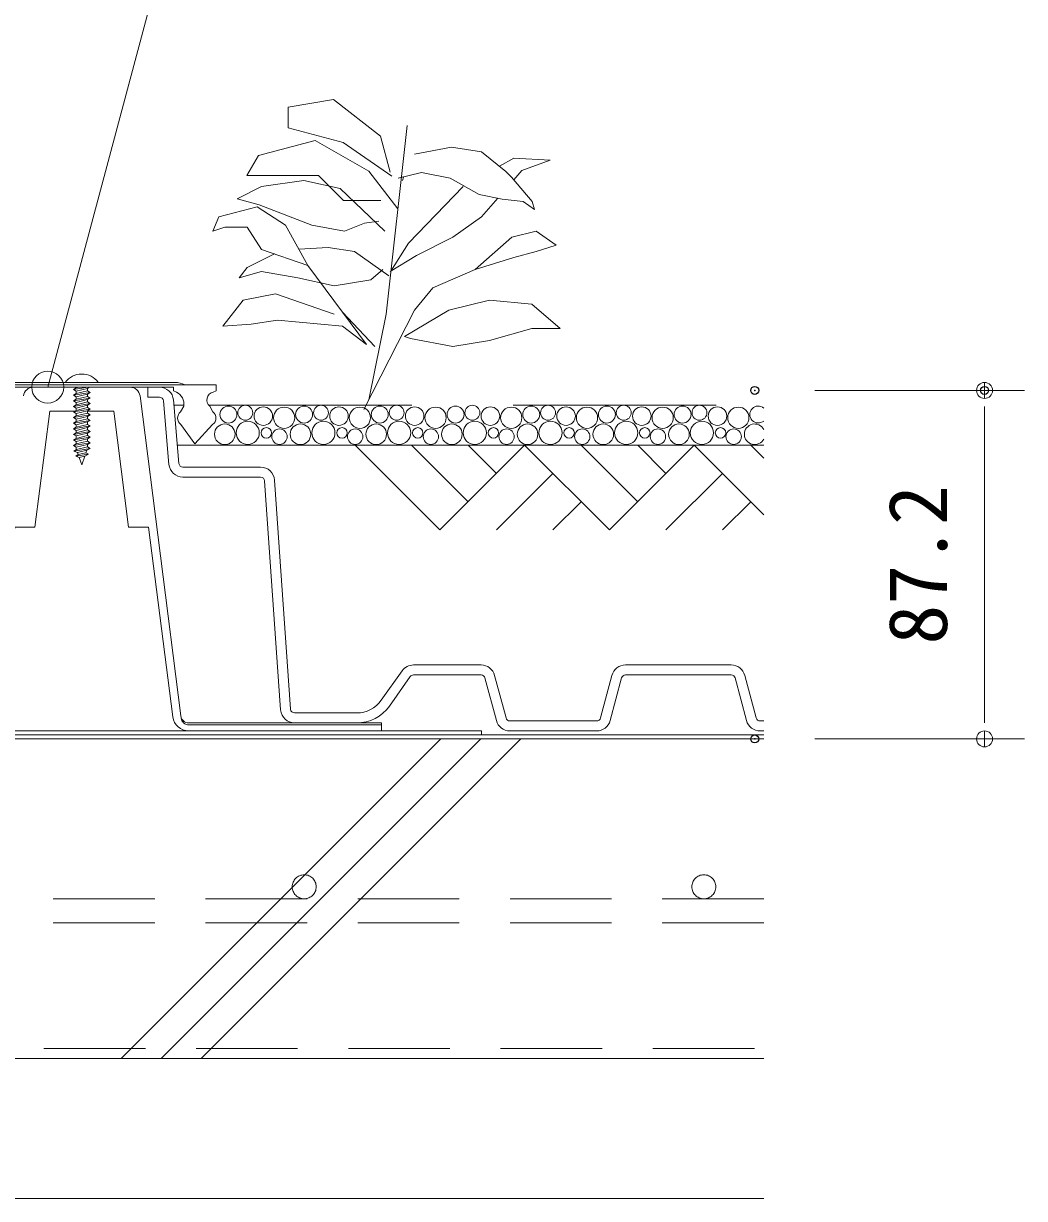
# Model space of a CAD drawing. Units: millimetres, scale not verified. Extents: x -1485 to 1485, y -1050 to 1050.
# Drawn here: x 474.2 to 724.7, y -348.9 to -54.9 of the extents above; entities that cross this region are included whole.
import ezdxf
from ezdxf.enums import TextEntityAlignment as Align

# ---------------------------------------------------------------- set-up
doc = ezdxf.new("R2010")
doc.units = ezdxf.units.MM
doc.header["$LTSCALE"] = 4
doc.header["$PDMODE"] = 32
doc.header["$PDSIZE"] = 2
doc.linetypes.add('USER1', pattern=[19.05, 12.7, -6.35])
doc.linetypes.add('USER2', pattern=[9.525, 6.35, -3.175])
for name, color, linetype, lineweight in [('0-0_0', 7, 'Continuous', 18), ('0-2_HATCH', 9, 'Continuous', 18), ('0-3_KUTAI', 3, 'Continuous', 18), ('0-4_BOUSUI', 1, 'Continuous', 18), ('0-6_dannnetu', 6, 'Continuous', 18), ('0-7_KANAMONO', 4, 'Continuous', 18), ('0-8_sunpo', 7, 'Continuous', 18), ('0-9_MOJI', 7, 'Continuous', 18), ('0-A_ecom', 7, 'Continuous', 18), ('0-B_GREEN', 3, 'Continuous', 18), ('0-F_buhin', 2, 'USER2', 18), ('1-0_tensen', 7, 'USER2', 18)]:
    doc.layers.add(name, color=color, linetype=linetype, lineweight=lineweight)
doc.layers.add('0-1_DEFPOINTS', color=7, linetype='Continuous')
doc.styles.add('ＭＳ ゴシック', font='')
doc.styles.get('ＭＳ ゴシック').set_extended_font_data('MS Gothic')

# ---------------------------------------------------------------- blocks, each defined once
blk = doc.blocks.new('_Dot')
at = {"layer": '0-0_0'}
for p, q in [((-0.5, 0), (-1, 0)), ((0.25, 0), (-0.25, 0))]:
    blk.add_line(p, q, dxfattribs=at)
blk.add_circle((0, 0), 0.25, dxfattribs=at)
blk = doc.blocks.new('D4')
at = {"layer": '0-1_DEFPOINTS'}
for p in [(2142.158, 903.343), (2199.658, 903.343), (2142.158, 816.143)]:
    blk.add_point(p, dxfattribs=at)
at = {"layer": '0-8_sunpo'}
for p, q in [((2157.158, 903.343), (2209.658, 903.343)), ((2199.658, 824.143), (2199.658, 895.343)), ((2157.158, 816.143), (2209.658, 816.143))]:
    blk.add_line(p, q, dxfattribs=at)
at = {"layer": '0-8_sunpo', "xscale": 8, "yscale": 8}
for p, rotation in [((2199.658, 903.343), 90), ((2199.658, 816.143), 270)]:
    blk.add_blockref('_Dot', p, dxfattribs=dict(at, rotation=rotation))
at = {"layer": '0-8_sunpo', "style": 'ＭＳ ゴシック'}
blk.add_text('87.2', height=14.66, rotation=90, dxfattribs=at).set_placement((2194.658, 839.743), align=Align.BOTTOM_LEFT)

msp = doc.modelspace()

# ---------------------------------------------------------------- linework, layer by layer
at = {"layer": '0-2_HATCH'}
for p, q in [((578.631, -233.857), (498.631, -313.857)), ((588.631, -233.857), (508.631, -313.857)), ((598.631, -233.857), (518.631, -313.857))]:
    msp.add_line(p, q, dxfattribs=at)
at = {"layer": '0-3_KUTAI'}
msp.add_line((659.413, -233.857), (-739.937, -233.857), dxfattribs=at)
at = {"layer": '0-4_BOUSUI'}
msp.add_line((659.413, -348.857), (-739.937, -348.857), dxfattribs=at)
msp.add_lwpolyline([(388.737, -231.857), (588.737, -231.857), (588.737, -232.857), (388.737, -232.857)], close=True, dxfattribs=at)
at = {"layer": '0-6_dannnetu'}
msp.add_line((659.413, -313.857), (-739.937, -313.857), dxfattribs=at)
at = {"layer": '0-7_KANAMONO'}
for p, q in [((512.071, -144.657), (465.402, -144.657)), ((490.237, -145.857), (486.637, -146.457)), ((487.337, -146.053), (488.12, -145.857)), ((487.337, -146.053), (487.337, -145.857)), ((487.337, -146.861), (490.137, -146.161)), ((487.337, -147.453), (490.137, -146.753)), ((490.837, -147.157), (486.637, -147.857)), ((490.837, -148.557), (486.637, -149.257)), ((487.337, -148.261), (490.137, -147.561)), ((487.337, -148.853), (490.137, -148.153)), ((487.337, -149.661), (490.137, -148.961)), ((487.337, -150.253), (490.137, -149.553)), ((490.837, -149.957), (486.637, -150.657)), ((490.837, -151.357), (486.637, -152.057)), ((490.837, -152.757), (486.637, -153.457)), ((487.337, -151.061), (490.137, -150.361)), ((487.337, -151.653), (490.137, -150.953)), ((487.337, -152.461), (490.137, -151.761)), ((487.337, -153.053), (490.137, -152.353)), ((514.256, -150.611), (513.466, -152.003)), ((521.575, -152.003), (520.786, -150.611)), ((490.837, -154.157), (486.637, -154.857)), ((490.837, -155.557), (486.637, -156.257)), ((487.337, -153.861), (490.137, -153.161)), ((487.337, -154.453), (490.137, -153.753)), ((487.337, -155.261), (490.137, -154.561)), ((487.337, -155.853), (490.137, -155.153)), ((490.837, -156.957), (486.637, -157.657)), ((490.837, -158.357), (486.637, -159.057)), ((487.337, -156.661), (490.137, -155.961)), ((487.337, -157.253), (490.137, -156.553)), ((487.337, -158.061), (490.137, -157.361)), ((487.337, -158.653), (490.137, -157.953)), ((487.337, -159.461), (490.137, -158.761)), ((490.837, -159.757), (486.637, -160.457)), ((490.837, -161.157), (486.796, -161.83)), ((490.837, -161.157), (486.796, -161.83)), ((487.337, -160.053), (490.137, -159.353)), ((487.337, -160.861), (490.137, -160.161)), ((487.4, -161.437), (490.137, -160.753)), ((487.674, -162.22), (490.003, -161.638)), ((490.398, -162.63), (487.259, -163.153)), ((490.398, -162.63), (487.259, -163.153)), ((487.85, -162.724), (489.793, -162.238)), ((488.11, -163.467), (489.483, -163.124))]:
    msp.add_line(p, q, dxfattribs=at)
for points in [[(521.636, -147.099), (522.343, -146.757), (522.343, -145.257), (455.13, -145.257), (455.13, -146.757), (455.838, -147.099)], [(465.067, -147.099), (465.775, -146.757), (465.775, -145.857), (511.699, -145.857)], [(488.11, -163.467), (487.259, -163.153), (487.85, -162.724), (487.674, -162.22), (486.796, -161.83), (487.4, -161.437), (487.337, -161.257), (487.337, -160.861), (486.637, -160.457), (487.337, -160.053), (487.337, -159.461), (486.637, -159.057), (487.337, -158.653), (487.337, -158.061), (486.637, -157.657), (487.337, -157.253), (487.337, -156.661), (486.637, -156.257), (487.337, -155.853), (487.337, -155.261), (486.637, -154.857), (487.337, -154.453), (487.337, -153.861), (486.637, -153.457), (487.337, -153.053), (487.337, -152.461), (486.637, -152.057), (487.337, -151.653), (487.337, -151.061), (486.637, -150.657), (487.337, -150.253), (487.337, -149.661), (486.637, -149.257), (487.337, -148.853), (487.337, -148.261), (486.637, -147.857), (487.337, -147.453), (487.337, -146.861), (486.637, -146.457), (487.337, -146.053)], [(490.663, -145.857), (490.137, -146.161), (490.137, -146.753), (490.837, -147.157), (490.137, -147.561), (490.137, -148.153), (490.837, -148.557), (490.137, -148.961), (490.137, -149.553), (490.837, -149.957), (490.137, -150.361), (490.137, -150.953), (490.837, -151.357), (490.137, -151.761), (490.137, -152.353), (490.837, -152.757), (490.137, -153.161), (490.137, -153.753), (490.837, -154.157), (490.137, -154.561), (490.137, -155.153), (490.837, -155.557), (490.137, -155.961), (490.137, -156.553), (490.837, -156.957), (490.137, -157.361), (490.137, -157.953), (490.837, -158.357), (490.137, -158.761), (490.137, -159.353), (490.837, -159.757), (490.137, -160.161), (490.137, -160.753), (490.837, -161.157), (490.003, -161.638), (489.793, -162.238), (490.398, -162.63), (489.483, -163.124), (488.737, -165.257), (488.11, -163.467)], [(511.699, -145.857), (511.699, -146.757), (512.406, -147.099)], [(513.545, -155.171), (517.021, -160.057), (521.497, -155.171)]]:
    msp.add_lwpolyline(points, dxfattribs=at)
for centre, radius, start, end in [((488.737, -147.657), 5.1, 36.03188, 143.96812), ((512.071, -150.165), 5.508, 63.00853, 90), ((511.005, -150.08), 3.294, 350.73331, 64.81727), ((522.045, -149.057), 2, 101.81701, 230.98411), ((514.726, -153.557), 2, 129.0159, 233.82139), ((520.316, -153.557), 2, 306.17861, 50.9841)]:
    msp.add_arc(centre, radius, start, end, dxfattribs=at)
at = {"layer": '0-9_MOJI'}
msp.add_line((480.212, -145.857), (539.346, 74.834), dxfattribs=at)
msp.add_circle((480.212, -145.857), 4, dxfattribs=at)
at = {"layer": '0-A_ecom', "color": 150}
for p, q in [((500.835, -145.857), (476.638, -145.857)), ((513.514, -228.109), (503.315, -148.041)), ((513.578, -228.609), (513.514, -228.109)), ((563.737, -230.357), (515.562, -230.357))]:
    msp.add_line(p, q, dxfattribs=at)
at = {"layer": '0-A_ecom'}
for p, q in [((506.237, -145.857), (505.237, -145.857)), ((509.193, -149.271), (510.564, -165.158)), ((513.054, -164.943), (511.683, -149.056)), ((512.659, -160.357), (659.413, -160.357)), ((557.145, -160.357), (578.358, -181.57)), ((571.287, -160.357), (585.429, -174.499)), ((599.571, -160.357), (578.358, -181.57)), ((585.429, -160.357), (592.5, -167.428)), ((599.571, -160.357), (620.785, -181.57)), ((613.714, -160.357), (627.856, -174.499)), ((641.998, -160.357), (620.785, -181.57)), ((627.856, -160.357), (634.927, -167.428)), ((641.998, -160.357), (659.413, -177.772)), ((656.14, -160.357), (659.413, -163.63)), ((533.504, -165.857), (514.051, -165.857)), ((606.642, -167.428), (592.5, -181.57)), ((649.069, -167.428), (634.927, -181.57)), ((534.501, -169.287), (538.509, -226.601)), ((613.713, -174.499), (606.642, -181.57)), ((656.14, -174.499), (649.069, -181.57)), ((568.898, -216.834), (563.686, -224.192)), ((588.669, -215.357), (571.754, -215.357)), ((651.269, -215.357), (624.804, -215.357)), ((565.726, -225.637), (570.938, -218.279)), ((571.754, -217.857), (588.669, -217.857)), ((589.635, -218.598), (592.493, -229.263)), ((594.908, -228.615), (592.05, -217.951)), ((621.423, -217.951), (618.566, -228.615)), ((620.98, -229.263), (623.838, -218.598)), ((624.804, -217.857), (651.269, -217.857)), ((652.235, -218.598), (655.093, -229.263)), ((657.508, -228.615), (654.65, -217.951)), ((557.565, -227.357), (542, -227.357)), ((542, -229.857), (557.565, -229.857)), ((617.6, -229.357), (595.874, -229.357)), ((595.874, -231.857), (617.6, -231.857)), ((659.413, -229.357), (658.474, -229.357)), ((658.474, -231.857), (659.413, -231.857))]:
    msp.add_line(p, q, dxfattribs=at)
at = {"layer": '0-A_ecom', "color": 3, "linetype": 'USER1'}
for p, q in [((511.796, -150.357), (514.287, -150.357)), ((520.525, -150.357), (659.413, -150.357))]:
    msp.add_line(p, q, dxfattribs=at)
at = {"layer": '0-A_ecom', "color": 1}
msp.add_line((659.413, -232.857), (-311.263, -232.857), dxfattribs=at)
at = {"layer": '0-A_ecom'}
for points in [[(508.196, -145.857), (505.237, -145.857), (505.237, -148.357), (508.196, -148.357)], [(514.051, -168.357), (522.484, -168.357), (533.504, -168.357)], [(541.003, -226.426), (538.166, -185.857), (536.995, -169.113)]]:
    msp.add_lwpolyline(points, dxfattribs=at)
at = {"layer": '0-A_ecom', "color": 150}
for points in [[(465.943, -228.362), (471.994, -180.857), (477.035, -180.857), (480.729, -151.857), (486.983, -151.857)], [(490.137, -151.857), (496.744, -151.857), (500.438, -180.857), (505.479, -180.857), (511.53, -228.362)], [(515.498, -231.857), (563.737, -231.857), (563.737, -229.857), (515.498, -229.857)]]:
    msp.add_lwpolyline(points, dxfattribs=at)
at = {"layer": '0-A_ecom'}
for centre, radius in [((525.445, -152.688), 2.127), ((529.664, -152.249), 1.865), ((534.168, -153.089), 2.322), ((539.392, -153.499), 2.658), ((544.387, -152.688), 2.127), ((548.606, -152.249), 1.865), ((553.111, -153.089), 2.322), ((558.334, -153.499), 2.658), ((563.33, -152.688), 2.127), ((567.549, -152.249), 1.865), ((572.054, -153.089), 2.322), ((577.277, -153.499), 2.658), ((582.273, -152.688), 2.127), ((586.492, -152.249), 1.865), ((590.997, -153.089), 2.322), ((596.22, -153.499), 2.658), ((601.216, -152.688), 2.127), ((605.435, -152.249), 1.865), ((609.939, -153.089), 2.322), ((615.163, -153.499), 2.658), ((620.158, -152.688), 2.127), ((624.377, -152.249), 1.865), ((628.882, -153.089), 2.322), ((634.105, -153.499), 2.658), ((639.101, -152.688), 2.127), ((643.32, -152.249), 1.865), ((647.825, -153.089), 2.322), ((653.048, -153.499), 2.658), ((524.529, -157.631), 2.579), ((530.265, -157.271), 2.903), ((543.472, -157.631), 2.579), ((549.208, -157.271), 2.903), ((562.415, -157.631), 2.579), ((568.15, -157.271), 2.903), ((581.357, -157.631), 2.579), ((587.093, -157.271), 2.903), ((600.3, -157.631), 2.579), ((606.036, -157.271), 2.903), ((619.243, -157.631), 2.579), ((624.979, -157.271), 2.903), ((638.186, -157.631), 2.579), ((643.921, -157.271), 2.903), ((534.929, -157.289), 1.311), ((538.219, -158.231), 1.925), ((553.871, -157.289), 1.311), ((557.162, -158.231), 1.925), ((572.814, -157.289), 1.311), ((576.105, -158.231), 1.925), ((591.757, -157.289), 1.311), ((595.048, -158.231), 1.925), ((610.7, -157.289), 1.311), ((613.99, -158.231), 1.925), ((629.642, -157.289), 1.311), ((632.933, -158.231), 1.925), ((648.585, -157.289), 1.311), ((651.876, -158.231), 1.925)]:
    msp.add_circle(centre, radius, dxfattribs=at)
at = {"layer": '0-A_ecom', "color": 150}
for centre, radius, start, end in [((476.638, -148.357), 2.5, 90, 172.7407), ((500.835, -148.357), 2.5, 7.2593, 90), ((515.498, -227.857), 4, 187.2593, 270), ((515.498, -227.857), 2, 187.2593, 270), ((515.562, -228.357), 2, 187.2593, 270)]:
    msp.add_arc(centre, radius, start, end, dxfattribs=at)
at = {"layer": '0-A_ecom'}
for centre, radius, start, end in [((508.196, -149.357), 3.5, 4.93185, 90), ((508.196, -149.357), 1, 4.93181, 90), ((658.044, -152.688), 2.127, 49.92118, 310.07882), ((657.128, -157.631), 2.579, 27.63321, 332.36679), ((514.051, -164.857), 3.5, 184.93181, 270), ((514.051, -164.857), 1, 184.93185, 270), ((533.504, -169.357), 3.5, 4.00001, 90), ((533.504, -169.357), 1, 4, 90), ((571.754, -218.857), 3.5, 90, 144.68874), ((588.669, -218.857), 3.5, 15.00004, 90), ((624.804, -218.857), 3.5, 90, 164.99996), ((651.269, -218.857), 3.5, 15.00004, 90), ((571.754, -218.857), 1, 90, 144.68879), ((588.669, -218.857), 1, 14.99997, 90), ((624.804, -218.857), 1, 90, 165.00003), ((651.269, -218.857), 1, 14.99997, 90), ((557.565, -219.857), 7.5, 270, 324.68874), ((557.565, -219.857), 10, 270, 324.68879), ((542, -226.357), 3.5, 184, 270), ((542, -226.357), 1, 183.99999, 270), ((595.874, -228.357), 3.5, 194.99997, 270), ((595.874, -228.357), 1, 195.00004, 270), ((617.6, -228.357), 1, 270, 344.99996), ((617.6, -228.357), 3.5, 270, 345.00003), ((658.474, -228.357), 3.5, 194.99997, 270), ((658.474, -228.357), 1, 195.00004, 270)]:
    msp.add_arc(centre, radius, start, end, dxfattribs=at)
at = {"layer": '0-B_GREEN'}
for p, q in [((570.163, -80.379), (564.919, -127.583)), ((572.006, -87.518), (581.257, -85.784)), ((581.257, -85.784), (588.773, -86.94)), ((588.773, -86.94), (594.844, -91.854)), ((593.26, -90.572), (596.84, -88.568)), ((596.84, -88.568), (605.961, -89.074)), ((605.961, -89.074), (598.867, -91.608)), ((567.959, -93.589), (573.741, -92.144)), ((569.236, -93.27), (568.972, -94.141)), ((573.741, -92.144), (580.968, -93.589)), ((580.968, -93.589), (588.195, -97.636)), ((594.844, -91.854), (596.289, -93.3)), ((596.289, -93.3), (601.493, -99.371)), ((598.867, -91.608), (596.839, -93.94)), ((533.682, -95.661), (527.601, -98.701)), ((544.322, -94.141), (533.682, -95.661)), ((570.492, -109.849), (584.173, -95.661)), ((527.601, -98.701), (533.175, -100.222)), ((588.195, -97.636), (593.977, -98.793)), ((592.82, -98.561), (588.733, -103.262)), ((593.977, -98.793), (599.18, -99.371)), ((599.18, -99.371), (602.071, -101.394)), ((601.493, -99.371), (602.071, -101.394)), ((532.668, -100.728), (523.041, -103.262)), ((539.762, -105.288), (532.668, -100.728)), ((533.175, -100.222), (546.349, -105.288)), ((523.041, -103.262), (521.521, -106.808)), ((521.521, -106.808), (524.561, -105.795)), ((524.561, -105.795), (530.135, -105.795)), ((530.135, -105.795), (533.682, -111.369)), ((546.349, -105.288), (554.456, -106.808)), ((554.456, -106.808), (559.523, -104.782)), ((559.523, -104.782), (563.07, -104.275)), ((588.733, -103.262), (581.639, -108.329)), ((581.639, -108.329), (572.519, -112.889)), ((587.213, -116.436), (596.333, -108.329)), ((596.333, -108.329), (602.414, -106.808)), ((570.492, -109.849), (566.113, -116.831)), ((536.969, -112.512), (530.135, -115.929)), ((565.603, -117.956), (556.989, -111.875)), ((572.519, -112.889), (565.932, -116.942)), ((596.84, -113.395), (587.213, -116.436)), ((602.414, -111.875), (596.84, -113.395)), ((530.135, -115.929), (528.108, -118.462)), ((528.108, -118.462), (533.682, -116.942)), ((533.682, -116.942), (542.802, -118.462)), ((545.335, -115.422), (553.949, -127.076)), ((561.043, -118.969), (564.083, -116.436)), ((576.572, -120.996), (587.213, -116.436)), ((542.802, -118.462), (551.922, -120.489)), ((551.922, -120.489), (561.043, -118.969)), ((537.228, -122.516), (529.121, -124.036)), ((551.922, -127.583), (537.228, -122.516)), ((572.012, -126.569), (576.572, -120.996)), ((529.121, -124.036), (524.054, -130.623)), ((580.626, -126.569), (590.76, -124.036)), ((590.76, -124.036), (601.4, -125.049)), ((601.4, -125.049), (608.494, -131.13)), ((531.148, -130.116), (537.735, -129.103)), ((537.735, -129.103), (553.949, -130.623)), ((553.949, -127.076), (560.03, -135.183)), ((553.949, -127.076), (562.056, -135.69)), ((559.345, -151.397), (572.012, -126.569)), ((564.919, -127.583), (560.562, -149.012)), ((569.479, -133.156), (580.626, -126.569)), ((524.054, -130.623), (531.148, -130.116)), ((553.949, -130.623), (560.03, -135.183)), ((601.4, -131.13), (590.76, -134.17)), ((608.494, -131.13), (601.4, -131.13)), ((570.999, -133.663), (569.479, -133.156)), ((581.639, -135.69), (570.999, -133.663)), ((590.76, -134.17), (581.639, -135.69))]:
    msp.add_line(p, q, dxfattribs=at)
for points in [[(565.928, -92.022), (563.513, -83.009), (551.726, -73.889), (540.426, -75.755), (540.426, -80.935), (554.166, -84.617), (566.343, -93.059)], [(563.544, -99.172), (554.214, -99.172), (547.943, -92.901), (530.059, -92.901), (532.946, -87.901), (547.176, -84.088), (560.552, -91.811), (567.794, -101.244)], [(564.59, -106.808), (553.443, -96.168), (544.322, -94.141)], [(533.682, -111.369), (545.335, -115.422), (539.762, -105.288)], [(602.414, -106.808), (607.481, -110.355), (602.414, -111.875)], [(556.989, -111.875), (550.402, -110.862), (543.065, -111.294)]]:
    msp.add_lwpolyline(points, dxfattribs=at)
at = {"layer": '0-F_buhin'}
msp.add_line((-739.937, -311.357), (659.413, -311.357), dxfattribs=at)
at = {"layer": '1-0_tensen'}
for p, q in [((659.413, -273.857), (-739.937, -273.857)), ((659.413, -279.857), (-739.937, -279.857))]:
    msp.add_line(p, q, dxfattribs=at)
for centre in [(544.413, -270.857), (644.413, -270.857)]:
    msp.add_circle(centre, 3, dxfattribs=at)

# ---------------------------------------------------------------- block references
at = {"layer": '0-8_sunpo'}
msp.add_blockref('D4', (-1485, -1050), dxfattribs=at)

doc.saveas('drawing.dxf')
